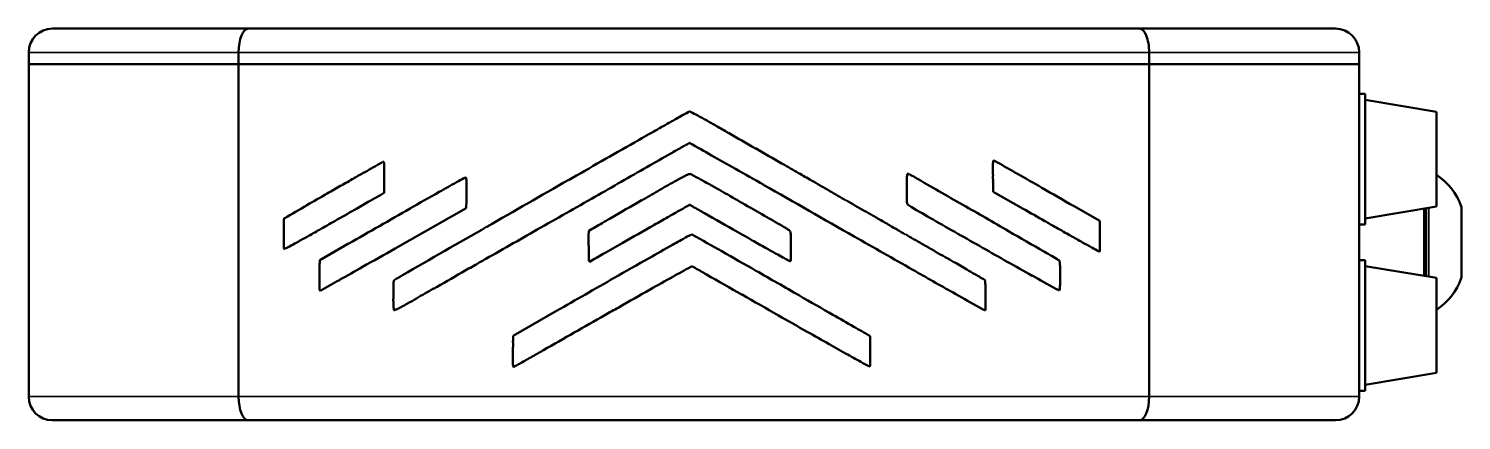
# Model space of a CAD drawing. Header units: inches. Extents: x -20.7 to 49, y -43 to 17.2.
# Drawn here: x 12.01 to 26.25, y -38.85 to -34.96 of the extents above; entities that cross this region are included whole.
import ezdxf

# ---------------------------------------------------------------- set-up
doc = ezdxf.new("R2010")
doc.units = ezdxf.units.IN
doc.header["$MEASUREMENT"] = 0
doc.layers.add('Visible (ANSI)', color=7, linetype='Continuous', lineweight=50)
doc.layers.add('Visible Narrow (ANSI)', color=7, linetype='Continuous', lineweight=35)

msp = doc.modelspace()

# ---------------------------------------------------------------- linework, layer by layer
at = {"layer": 'Visible (ANSI)'}
for p, q in [((14.192, -34.957), (12.243, -34.957)), ((23.049, -34.957), (14.192, -34.957)), ((24.999, -34.957), (23.049, -34.957)), ((12.007, -35.311), (12.007, -35.193)), ((12.007, -38.618), (12.007, -35.311)), ((12.007, -35.311), (14.094, -35.311)), ((12.007, -35.311), (14.094, -35.311)), ((14.094, -35.311), (14.094, -35.193)), ((14.094, -35.311), (23.147, -35.311)), ((14.094, -38.618), (14.094, -35.311)), ((14.094, -35.311), (23.147, -35.311)), ((23.147, -35.311), (23.147, -35.193)), ((23.147, -38.618), (23.147, -35.311)), ((23.147, -35.311), (25.235, -35.311)), ((23.147, -35.311), (25.235, -35.311)), ((25.235, -35.311), (25.235, -35.193)), ((25.235, -38.618), (25.235, -35.311)), ((25.235, -35.606), (25.294, -35.606)), ((25.294, -36.906), (25.294, -35.606)), ((26.003, -35.784), (25.294, -35.665)), ((26.003, -36.728), (26.003, -35.784)), ((15.541, -36.462), (15.541, -36.591)), ((15.541, -36.591), (15.53, -36.598)), ((21.597, -36.58), (21.596, -36.571)), ((21.893, -36.749), (21.597, -36.58)), ((16.358, -36.742), (15.651, -37.144)), ((16.359, -36.667), (16.358, -36.742)), ((22.396, -36.721), (22.655, -36.87)), ((26.003, -36.728), (25.294, -36.846)), ((25.896, -37.419), (25.896, -36.746)), ((26.251, -37.435), (26.251, -36.73)), ((22.655, -36.87), (22.656, -36.909)), ((25.235, -36.906), (25.294, -36.906)), ((14.901, -37.26), (15.188, -37.096)), ((14.901, -37.266), (14.901, -37.26)), ((25.235, -37.26), (25.294, -37.26)), ((25.294, -38.559), (25.294, -37.26)), ((26.003, -37.437), (25.294, -37.319)), ((26.003, -38.382), (26.003, -37.437)), ((21.52, -37.632), (21.521, -37.758)), ((16.824, -38.013), (17.255, -37.766)), ((21.521, -37.758), (21.514, -37.757)), ((16.823, -38.029), (16.824, -38.013)), ((26.003, -38.382), (25.294, -38.5)), ((25.235, -38.559), (25.294, -38.559)), ((12.243, -38.854), (14.192, -38.854)), ((14.192, -38.854), (23.049, -38.854)), ((23.049, -38.854), (24.999, -38.854))]:
    msp.add_line(p, q, dxfattribs=at)
for centre, radius, start, end in [((12.243, -35.193), 0.236, 90, 180), ((24.999, -35.193), 0.236, 0, 90), ((52.963, -97.229), 70.416, 119.4215, 119.56312), ((40.776, -75.619), 45.607, 119.2534, 119.4215), ((22.542, -43.064), 8.293, 118.6591, 119.2534), ((18.636, -35.917), 0.148, 116.7715, 118.6591), ((18.615, -35.876), 0.103, 114.2864, 116.7715), ((18.618, -35.882), 0.109, 112.3429, 114.2864), ((18.578, -35.785), 0.00385, 90.4695, 112.3429), ((18.578, -35.802), 0.0209, 61.7089, 90.4695), ((9.281, -53.073), 19.635, 61.47, 61.7089), ((15.39, -41.837), 6.846, 60.6631, 61.47), ((11.613, -48.556), 14.554, 60.204, 60.6631), ((106.49, -191.594), 178.905, 119.56312, 119.63359), ((-160.932, -349.885), 361.787, 60.18246, 60.204), ((-3471.708, -6126.732), 7020.105, 60.1799634, 60.1824844), ((149.568, -267.322), 266.028, 119.63359, 119.79665), ((29.889, -56.249), 23.113, 119.5789, 119.7522), ((24.318, -46.434), 11.827, 119.293, 119.579), ((98.675, -178.974), 163.799, 119.27442, 119.29298), ((18.579, -36.095), 0.00164, 69.0064, 119.2744), ((18.576, -36.103), 0.0103, 60.337, 69.0064), ((-30659.858, -53901.816), 61989.374, 60.33672343, 60.33695261), ((-2936.931, -5193.725), 5944.704, 60.1770333, 60.1800127), ((24.794, -52.99), 19.104, 119.0566, 119.3346), ((15.709, -36.637), 0.397, 118.0333, 119.0566), ((15.635, -36.498), 0.239, 116.5358, 118.0333), ((15.699, -36.627), 0.384, 115.7496, 116.5359), ((15.534, -36.284), 0.00297, 90.8061, 115.7496), ((15.534, -36.286), 0.00428, 4.622, 90.8061), ((14.796, -36.345), 0.745, 2.379, 4.622), ((14.212, -36.369), 1.329, 0.3028, 2.379), ((-2133.849, 3738.454), 4345.129, 299.680114, 299.687904), ((-100.564, 171.977), 239.766, 299.6879, 299.75211), ((-618.856, -1155.81), 1288.444, 60.324626, 60.336773), ((-400.258, -768.561), 844.038, 60.164482, 60.177087), ((22.454, -36.312), 0.86, 177.8757, 179.1802), ((23.765, -36.331), 2.171, 179.1803, 180.0851), ((21.607, -36.281), 0.0128, 151.3126, 177.8757), ((21.601, -36.272), 0.00239, 91.4105, 134.3699), ((21.6, -36.282), 0.0131, 76.0669, 84.1945), ((21.599, -36.285), 0.0161, 69.3179, 76.0669), ((21.598, -36.287), 0.0185, 63.2405, 69.3179), ((21.275, -36.928), 0.736, 60.3452, 63.2405), ((-139.334, -319.023), 325.348, 60.30531, 60.3452), ((59.611, -114.231), 89.55, 119.70203, 119.79619), ((35.776, -72.446), 41.446, 119.5345, 119.702), ((29.977, -62.213), 29.683, 119.3347, 119.5345), ((-4.107, -36.466), 19.649, 0.0125, 0.3028), ((16.945, -37.709), 1.403, 115.7891, 119.1994), ((16.41, -36.601), 0.173, 113.6878, 115.7891), ((16.388, -36.55), 0.117, 110.8744, 113.6878), ((16.39, -36.558), 0.125, 108.6969, 110.8745), ((16.352, -36.443), 0.00406, 82.7163, 108.6969), ((16.352, -36.444), 0.00457, 14.782, 82.7164), ((16.291, -36.46), 0.0671, 5.1915, 14.782), ((16.071, -36.48), 0.288, 1.024, 5.1915), ((319.695, -564.421), 608.39, 119.796648, 119.884425), ((19.585, -38.499), 2.329, 118.2002, 119.2145), ((19.693, -38.702), 2.558, 117.2548, 118.2002), ((20.019, -39.334), 3.269, 116.5978, 117.2549), ((18.599, -36.499), 0.099, 108.384, 116.5978), ((18.579, -36.438), 0.0347, 103.0437, 108.384), ((18.578, -36.415), 0.0116, 82.6201, 94.0065), ((18.573, -36.459), 0.0564, 61.7917, 82.6201), ((12.876, -47.081), 12.109, 61.3254, 61.7917), ((14.129, -44.79), 9.498, 60.513, 61.3253), ((-1234.531, -2236.285), 2532.021, 60.317339, 60.324673), ((3652.278, 6297.409), 7301.573, 240.1644932, 240.1656428), ((23.495, -36.526), 2.758, 178.4455, 179.4999), ((27.525, -36.636), 6.789, 178.0947, 178.4455), ((20.748, -36.41), 0.00853, 140.31, 178.0947), ((20.745, -36.408), 0.00485, 98.6774, 140.31), ((20.748, -36.424), 0.0216, 84.9203, 98.6774), ((20.747, -36.433), 0.0305, 73.0901, 84.9203), ((20.744, -36.441), 0.0384, 63.1277, 73.0901), ((20.173, -37.569), 1.304, 60.2106, 63.1277), ((-692.314, -1282.176), 1435.417, 60.188824, 60.210602), ((84.127, -36.241), 62.533, 180.0851, 180.16463), ((42.157, -36.362), 20.563, 180.1646, 180.3177), ((-56.706, -174.129), 158.55, 60.20376, 60.30531), ((25.661, -36.933), 0.624, 19.3498, 56.8366), ((395.435, -699.578), 764.391, 119.849868, 119.867286), ((98.613, -182.343), 168.039, 119.79619, 119.84984), ((23.249, -50.299), 15.726, 119.3985, 119.6105), ((58.114, -110.731), 85.231, 119.54408, 119.768), ((32.367, -65.303), 33.014, 119.1994, 119.5441), ((10.285, -36.583), 6.075, 0.5693, 1.024), ((12.432, -36.562), 3.928, 0.1066, 0.5693), ((7.464, -36.571), 8.896, 359.6004, 0.1054), ((69.559, -126.129), 103.207, 119.80398, 119.90666), ((35.18, -66.109), 34.039, 119.6035, 119.804), ((25.292, -48.705), 14.022, 119.2145, 119.6035), ((-3.204, -75.44), 44.71, 60.2556, 60.513), ((1705.345, 2921.501), 3404.782, 240.317416, 240.334834), ((991.568, 1658), 1953.349, 240.165643, 240.168608), ((1267.74, 2139.617), 2508.531, 240.168664, 240.171185), ((7745.91, 13437.947), 15532.315, 240.1711616, 240.1718492), ((27.936, -36.565), 7.2, 179.4999, 180.0148), ((28.631, -36.565), 7.894, 180.0148, 180.4271), ((33.293, -36.411), 11.699, 180.3177, 180.5512), ((51.019, -36.24), 29.425, 180.5512, 180.6314), ((21.655, -36.564), 0.0596, 180.6314, 186.9035), ((-196.19, -417.719), 439.248, 60.1563, 60.20376), ((32699.514, -56952.422), 65632.995, 119.86727366, 119.86750284), ((687.279, -1210.736), 1352.456, 119.768029, 119.797823), ((163.116, -296.242), 298.658, 119.64694, 119.67696), ((101.197, -187.453), 173.482, 119.61052, 119.64695), ((11.538, -36.599), 4.821, 359.2001, 359.6016), ((-1888.744, 3308.388), 3850.121, 299.670295, 299.68015), ((642.302, -1121.889), 1251.934, 119.906714, 119.923215), ((2079.911, -3652.966), 4162.5, 119.684011, 119.685618), ((18.589, -36.74), 0.0323, 114.6002, 119.684), ((18.577, -36.714), 0.00417, 62.6177, 114.6002), ((18.061, -37.711), 1.127, 61.6199, 62.6177), ((17.863, -38.077), 1.542, 60.44, 61.6198), ((5.553, -59.782), 26.495, 60.2914, 60.4399), ((-34.501, -130.212), 107.792, 60.133, 60.25558), ((-24.633, -113.028), 87.977, 59.99021, 60.13299), ((-436.78, -833.568), 918.599, 60.165331, 60.171748), ((-489.054, -924.715), 1023.672, 60.159356, 60.165314), ((22.161, -36.613), 1.424, 180.4271, 181.8925), ((21.446, -36.637), 0.709, 181.8925, 183.887), ((20.815, -36.68), 0.0765, 183.887, 194.1334), ((20.76, -36.693), 0.0198, 194.1334, 214.5458), ((20.766, -36.69), 0.0265, 214.5458, 230.964), ((20.807, -36.639), 0.0922, 230.964, 238.3599), ((21.539, -35.452), 1.486, 238.3599, 239.3332), ((28.023, -24.516), 14.2, 239.3332, 240.3528), ((-135.407, -310.201), 315.203, 60.09351, 60.18882), ((935.508, 1566.222), 1845.049, 240.318961, 240.326753), ((26.239, -36.73), 0.0118, 0, 19.3498), ((228.642, -40.841), 214.134, 178.93081, 178.93845), ((24.829, -37.064), 10.286, 178.9384, 179.1128), ((14.549, -36.849), 0.00582, 119.8389, 135.9073), ((-14.919, 15.697), 60.511, 299.52235, 299.68717), ((639.848, -1132.828), 1261.544, 119.676877, 119.68719), ((28.588, -55.699), 21.728, 120.0501, 120.2587), ((38.833, -73.408), 42.187, 119.9232, 120.0501), ((274.369, -485.42), 516.498, 119.71352, 119.73048), ((149.68, -266.937), 264.939, 119.68562, 119.71353), ((423.263, 672.284), 816.358, 240.291362, 240.317721), ((-88.499, -223.603), 215.671, 59.93776, 59.99024), ((-436.13, -832.458), 917.313, 60.153451, 60.159425), ((-76.344, -205.419), 194.386, 60.13473, 60.15345), ((2061.281, 3517.247), 4098.362, 240.134737, 240.136572), ((156.632, 201.443), 274.196, 240.35279, 240.47105), ((94.911, 90.898), 147.055, 240.32674, 240.37624), ((34.705, -37.217), 20.164, 179.1129, 179.2183), ((20.864, -37.028), 6.321, 179.2183, 179.8891), ((18.752, -37.024), 4.209, 179.8891, 180.7989), ((5.645, -20.712), 18.696, 298.8757, 299.2279), ((1.184, -12.739), 27.832, 299.2279, 299.5224), ((1717.205, -2996.287), 3413.209, 119.884493, 119.900765), ((-1539.274, 2694.96), 3144.13, 299.658865, 299.670325), ((17.588, -36.975), 0.0131, 151.7486, 179.9134), ((281.207, -37.373), 263.633, 179.91338, 179.94364), ((17.58, -36.97), 0.00393, 120.2731, 151.7486), ((159.783, -280.585), 282.085, 120.25871, 120.27315), ((-164.091, 282.334), 367.636, 299.67316, 299.73046), ((24.502, -47.902), 12.396, 118.6755, 119.4517), ((20.256, -40.139), 3.547, 118.3883, 118.6755), ((19.464, -38.675), 1.883, 117.927, 118.3883), ((23.117, -45.566), 9.682, 117.8448, 117.9271), ((18.596, -37.027), 0.0228, 60.5141, 91.8711), ((-472.479, -905.499), 997.719, 60.494877, 60.51414), ((70.976, 54.217), 104.942, 240.31772, 240.43733), ((19.209, -37.516), 0.66, 56.8291, 59.9378), ((19.557, -36.983), 0.0237, 23.7626, 56.8291), ((19.53, -36.995), 0.0528, 5.5579, 23.7626), ((19.242, -37.023), 0.342, 0.3006, 5.5579), ((2.555, -37.11), 17.03, 359.9835, 0.3007), ((335.967, 517.333), 637.975, 240.334942, 240.395142), ((412.922, 646.423), 787.967, 240.136572, 240.142751), ((586.496, 948.799), 1136.621, 240.142737, 240.147553), ((7843.611, 13593.581), 15715.928, 240.1475525, 240.1482399), ((-38.857, -142.339), 121.554, 59.89939, 60.0935), ((47.24, 7.063), 50.614, 240.3762, 240.4727), ((39.384, -6.807), 34.674, 240.4726, 240.6007), ((35.646, -13.442), 27.058, 240.6007, 240.8947), ((18.223, -37.009), 4.435, 0.2614, 1.2918), ((15.851, -37.02), 6.806, 359.5141, 0.2614), ((33.194, -36.823), 18.652, 180.7989, 180.9848), ((14.551, -37.143), 0.00721, 180.9848, 224.9999), ((14.548, -37.146), 0.00242, 224.9999, 291.993), ((14.479, -36.975), 0.187, 291.993, 294.9994), ((14.408, -36.824), 0.354, 294.9994, 297.5756), ((12.679, -33.513), 4.089, 297.5756, 298.0041), ((11.998, -32.233), 5.539, 298.0041, 298.8757), ((-141.229, 238.84), 317.456, 299.54826, 299.61564), ((121.095, -37.216), 103.52, 179.94362, 180.01833), ((-5.751, 4.431), 47.789, 299.4153, 299.6732), ((53.885, -99.94), 72.156, 119.45176, 119.6626), ((-31.171, -125.651), 101.663, 60.27497, 60.49488), ((40.131, -0.164), 42.422, 240.4373, 240.6403), ((28.618, -20.629), 18.941, 240.6403, 241.0113), ((7.218, -37.112), 12.366, 359.6393, 359.9835), ((-537.106, -1009.369), 1121.012, 60.142497, 60.148227), ((-458.697, -872.773), 963.512, 60.135989, 60.142406), ((149.395, 188.667), 259.513, 240.4711, 240.59578), ((-10.017, -92.589), 64.05, 59.82076, 59.89938), ((26.618, -29.659), 8.498, 240.8947, 241.5917), ((43.407, 1.381), 43.787, 241.5917, 241.7028), ((22.652, -37.171), 0.00363, 241.7028, 315), ((22.649, -37.168), 0.00786, 315, 359.4121), ((-27.963, -36.648), 50.622, 359.4121, 359.5141), ((25.147, -37.458), 10.249, 179.1533, 179.3876), ((14.93, -37.27), 0.0302, 170.6966, 179.0912), ((48.627, -37.805), 33.731, 179.0912, 179.1533), ((473.001, -838.272), 921.947, 119.683179, 119.693022), ((153.029, -276.92), 275.806, 119.65886, 119.68318), ((17.659, -37.249), 0.0842, 180.0183, 190.7848), ((17.717, -37.238), 0.143, 190.7848, 192.2531), ((17.663, -37.249), 0.0883, 192.253, 194.3629), ((17.695, -37.241), 0.121, 194.3629, 195.8015), ((17.581, -37.272), 0.00313, 216.6126, 299.3906), ((-162.116, 281.76), 366.163, 299.39056, 299.41531), ((101.167, -182.959), 167.696, 119.66267, 119.79926), ((26.748, -24.005), 15.081, 241.0113, 241.2975), ((20.701, -35.048), 2.491, 241.2975, 242.3805), ((21.943, -32.674), 5.171, 242.3805, 242.7613), ((19.578, -37.269), 0.00277, 242.7613, 315), ((19.574, -37.265), 0.00876, 315, 357.2622), ((17.718, -37.176), 1.867, 357.2622, 358.2131), ((17.782, -37.178), 1.803, 358.2131, 359.6393), ((-418.914, -803.486), 883.616, 60.129972, 60.135931), ((-18.441, -106.198), 79.508, 60.09505, 60.12992), ((-1274.701, -2290.465), 2599.273, 60.091606, 60.095054), ((22.226, -37.291), 0.0379, 47.0607, 58.8883), ((22.244, -37.271), 0.0114, 34.722, 47.0607), ((22.236, -37.278), 0.0216, 14.1333, 22.0735), ((22.187, -37.291), 0.0716, 3.2583, 14.1333), ((21.186, -37.348), 1.075, 1.7542, 3.2583), ((20.486, -37.369), 1.775, 0.4559, 1.7542), ((31.837, -37.534), 16.939, 179.5375, 179.8449), ((33.464, -37.547), 18.566, 179.3877, 179.5375), ((-338.391, 590.821), 720.894, 299.346435, 299.363388), ((-25.012, 33.831), 81.797, 299.36339, 299.54816), ((15.653, -37.477), 0.0201, 123.2455, 131.853), ((16.538, -38.828), 1.635, 119.9008, 123.2455), ((404.981, -719.023), 784.662, 119.69172, 119.715309), ((588.526, -1033.96), 1148.37, 119.799293, 119.832295), ((36.377, -69.684), 36.924, 119.1175, 119.5166), ((92.662, -170.735), 152.593, 119.04025, 119.11749), ((18.604, -37.352), 0.0295, 90.0001, 119.0403), ((18.604, -37.326), 0.0031, 61.7571, 90.0001), ((17.66, -39.083), 1.998, 61.4551, 61.7571), ((18.258, -37.984), 0.746, 60.5196, 61.4551), ((17.965, -38.502), 1.342, 59.9166, 60.5196), ((27.691, -21.713), 18.061, 239.9165, 240.3114), ((597.629, 977.955), 1168.785, 240.311355, 240.331294), ((-111.581, -266.483), 263.834, 60.1671, 60.27505), ((177.449, 238.346), 317.099, 240.39514, 240.47825), ((-141.536, -320.499), 326.646, 60.07582, 60.09161), ((-53.325, -167.246), 149.82, 60.05373, 60.07582), ((15.799, -47.259), 11.345, 59.907, 60.0537), ((20.857, -38.531), 1.258, 59.1541, 59.907), ((21.45, -37.539), 0.102, 54.4254, 59.1541), ((21.491, -37.481), 0.0309, 44.8887, 54.4254), ((21.508, -37.464), 0.00768, 18.0282, 44.8887), ((30.335, -22.593), 17.012, 240.5958, 241.507), ((25.661, -37.232), 0.624, 303.1634, 340.6502), ((26.239, -37.435), 0.0118, 340.6502, 0), ((16.144, -37.491), 1.246, 179.8449, 181.9153), ((15.645, -37.508), 0.747, 181.9153, 184.0345), ((14.904, -37.56), 0.00396, 184.0345, 270), ((14.904, -37.55), 0.0142, 270, 299.3464), ((22.706, -37.637), 7.073, 178.8617, 179.4503), ((20.532, -37.616), 4.899, 179.4503, 180.3344), ((15.848, -37.501), 0.214, 171.4977, 178.8617), ((15.658, -37.473), 0.0216, 163.3113, 171.4977), ((15.646, -37.469), 0.00898, 131.9359, 163.3962), ((-73.606, 119.503), 180.827, 299.65428, 299.71616), ((85.593, -156.614), 136.819, 119.51657, 119.66717), ((347.04, 538.067), 662.527, 240.331209, 240.36719), ((41.025, -2.568), 40.239, 240.4783, 240.858), ((21.471, -37.476), 0.0462, 3.0591, 18.0282), ((20.083, -37.55), 1.436, 1.8101, 3.0591), ((19.066, -37.583), 2.454, 0.7035, 1.8101), ((4.011, -37.767), 17.51, 0.4438, 0.7035), ((22.56, -36.918), 0.714, 241.507, 242.5663), ((22.419, -37.19), 0.407, 242.5663, 244.1804), ((22.59, -36.837), 0.8, 244.1804, 244.8783), ((22.252, -37.558), 0.003, 244.8783, 280.8997), ((22.251, -37.555), 0.00614, 280.8997, 352.8388), ((21.864, -37.506), 0.397, 352.8388, 356.4855), ((21.479, -37.483), 0.782, 356.4855, 359.4806), ((17.616, -37.633), 1.984, 180.3344, 182.0712), ((18.651, -37.596), 3.019, 182.0713, 182.5925), ((15.889, -37.721), 0.254, 182.5925, 185.7834), ((15.742, -37.736), 0.106, 185.7834, 190.3946), ((15.4, -37.188), 0.621, 295.0625, 296.6217), ((15.081, -36.55), 1.334, 296.6217, 298.5586), ((13.297, -33.274), 5.064, 298.5587, 299.2767), ((8.281, -24.327), 15.322, 299.2768, 299.6543), ((-177.783, 305.748), 395.295, 299.644, 299.66717), ((-1689.039, -3017.22), 3434.784, 60.16071, 60.167127), ((37.006, -9.777), 31.986, 240.858, 240.9617), ((21.778, -37.205), 0.615, 240.9617, 242.7323), ((15.64, -37.755), 0.00312, 190.3946, 249.0064), ((15.641, -37.752), 0.00578, 249.0064, 287.0434), ((15.607, -37.64), 0.124, 287.0434, 291.158), ((15.586, -37.586), 0.181, 291.158, 295.0625), ((-3574.249, 6273.933), 7262.26, 299.6412535, 299.6440019), ((149.469, 190.741), 262.941, 240.3671, 240.43884), ((-258.355, -523.071), 559.435, 60.13614, 60.16071), ((21.546, -37.657), 0.106, 242.7323, 248.296), ((21.517, -37.727), 0.0303, 248.296, 262.4436), ((17.008, -38.041), 0.186, 176.0592, 179.3305), ((-4344.841, 7628.176), 8820.396, 299.6388764, 299.6411682), ((72.136, 54.394), 106.189, 240.43883, 240.57405), ((-7586.794, -13286.241), 15276.926, 60.1354528, 60.1361387), ((20.366, -38.02), 0.00727, 45.4902, 60.1355), ((20.37, -38.016), 0.00148, 0.9575, 45.4902), ((-62.071, -39.394), 82.454, 0.93316, 0.95746), ((28.809, -38.193), 11.987, 179.4551, 179.6788), ((35.973, -38.233), 19.152, 179.6788, 179.8363), ((34.997, -38.252), 18.176, 179.3305, 179.4551), ((-95.302, 159.44), 227.341, 299.60649, 299.6388), ((47.084, 9.982), 55.2, 240.5741, 240.7942), ((13.23, -38.168), 7.143, 0.6204, 0.9331), ((6.476, -38.241), 13.897, 0.4304, 0.6204), ((9.708, -38.216), 10.666, 0.0115, 0.4304), ((59.52, -38.3), 42.699, 179.8364, 179.9652), ((17.455, -38.275), 0.634, 179.9652, 182.5897), ((16.916, -38.299), 0.094, 182.5897, 191.1423), ((16.452, -37.569), 0.842, 297.0667, 298.6998), ((15.426, -35.695), 2.978, 298.6999, 299.5561), ((-59.311, 96.1), 154.49, 299.55622, 299.60641), ((49.8, 14.84), 60.765, 240.79421, 240.95651), ((20.999, -37.025), 1.44, 240.9565, 243.3514), ((20.443, -38.132), 0.201, 243.3514, 245.3061), ((20.393, -38.242), 0.0803, 245.3061, 249.1782), ((20.364, -38.312), 0.00787, 315, 358.4612), ((14.607, -38.158), 5.767, 358.4612, 358.8879), ((17.542, -38.215), 2.832, 358.8879, 0.0115), ((16.828, -38.316), 0.00437, 191.1423, 269.9999), ((16.828, -38.304), 0.0169, 269.9999, 297.0667), ((20.394, -38.241), 0.0815, 249.1782, 252.1075), ((20.369, -38.317), 0.00111, 252.1075, 315), ((12.243, -38.618), 0.236, 180, 270), ((24.999, -38.618), 0.236, 270, 0)]:
    msp.add_arc(centre, radius, start, end, dxfattribs=at)
for centre, major_axis, ratio, start_param, end_param in [((14.192, -35.193), (0, -0.236), 0.414214, 3.141593, 4.712389), ((23.049, -35.193), (0, -0.236), 0.414214, 1.570796, 3.141593), ((21.603, -36.283), (-0.0044, -0.0155), 0.561474, 3.918617, 4.329464), ((18.555, -36.473), (-0.0404, -0.0658), 0.575914, 3.531356, 3.657098), ((22.175, -37.22), (0.108, -0.063), 0.020856, 0.87158, 1.524278), ((22.225, -37.294), (-0.0197, -0.0368), 0.740605, 2.59071, 2.780292), ((22.232, -37.467), (-0.003, -0.488), 0.06047, 1.524895, 1.802931), ((14.192, -38.618), (0, -0.236), 0.414214, 4.712389, 6.283185), ((23.049, -38.618), (0, -0.236), 0.414214, 0, 1.570796)]:
    msp.add_ellipse(centre, major_axis=major_axis, ratio=ratio, start_param=start_param, end_param=end_param, dxfattribs=at)
at = {"layer": 'Visible Narrow (ANSI)'}
for p, q in [((12.007, -35.193), (14.094, -35.193)), ((14.094, -35.193), (23.147, -35.193)), ((23.147, -35.193), (25.235, -35.193)), ((25.876, -36.75), (25.876, -37.416)), ((25.923, -36.742), (25.923, -37.424)), ((25.928, -37.425), (25.928, -36.741)), ((26.25, -36.726), (26.25, -37.439)), ((14.094, -38.618), (12.007, -38.618)), ((23.147, -38.618), (14.094, -38.618)), ((25.235, -38.618), (23.147, -38.618))]:
    msp.add_line(p, q, dxfattribs=at)

doc.saveas('drawing.dxf')
